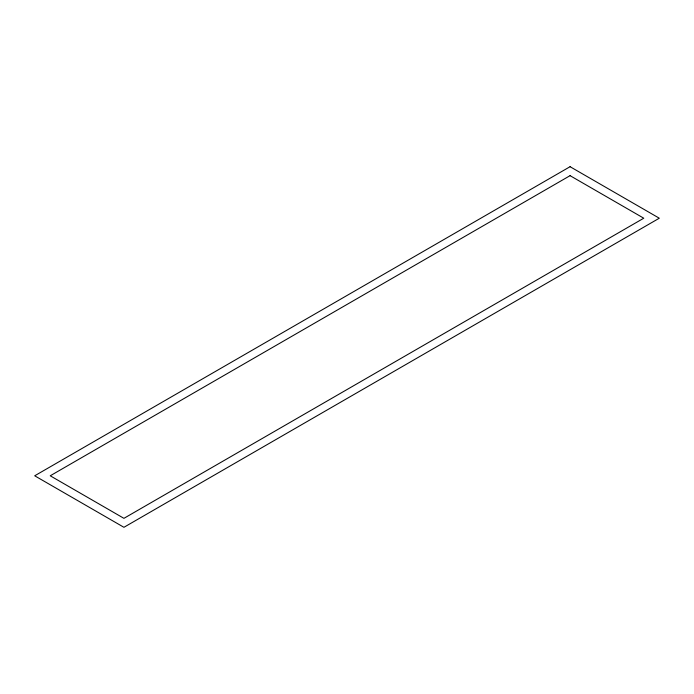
<?xml version="1.0" encoding="UTF-8"?>
<svg xmlns="http://www.w3.org/2000/svg" width="694" height="694" viewBox="0 0 694 694"><rect width="100%" height="100%" fill="white"/><g stroke="black" fill="none" stroke-linecap="round" stroke-linejoin="round"><path stroke-width="1.04" d="M570.069 166.699L34.7 475.789L123.931 527.301L659.3 218.211L570.069 166.699M570.069 175.66L50.228 475.789L123.931 518.34L643.772 218.211L570.069 175.66"/></g></svg>
